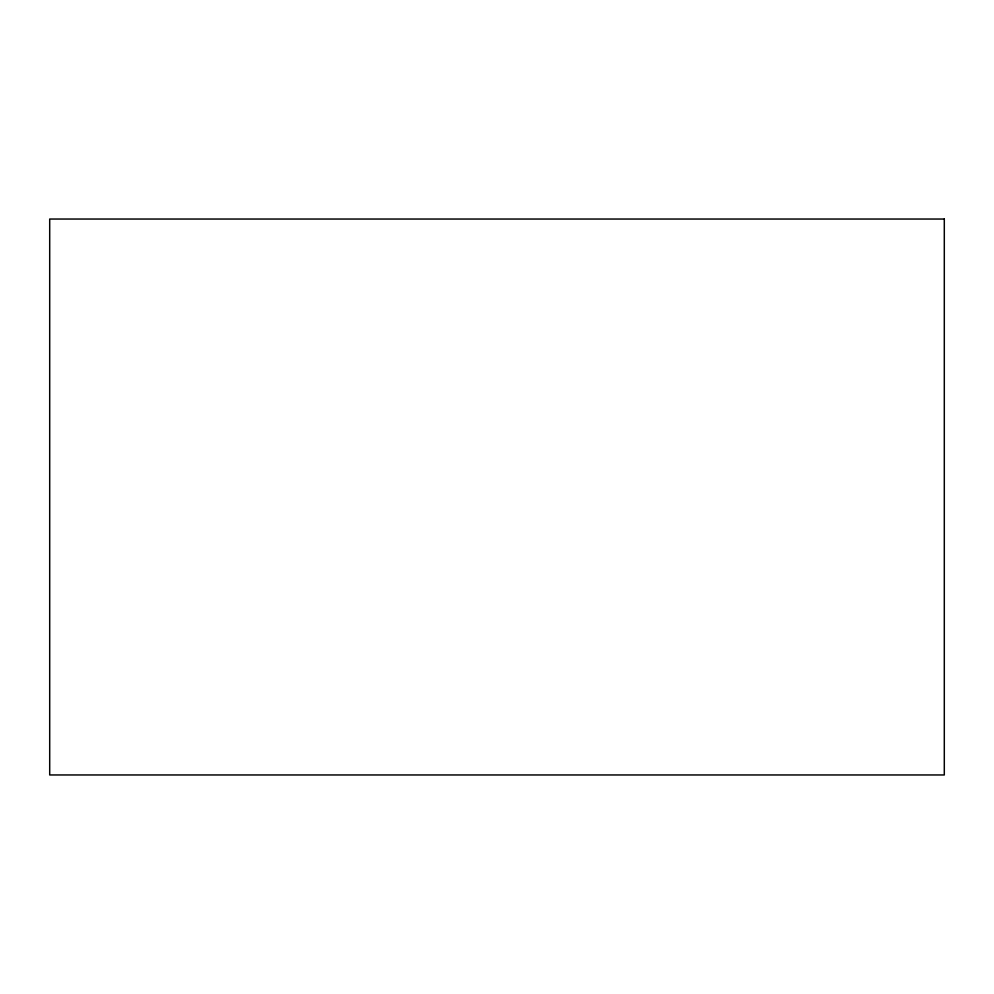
<?xml version="1.0" encoding="UTF-8"?>
<svg xmlns="http://www.w3.org/2000/svg" width="994" height="994" viewBox="0 0 994 994"><rect width="100%" height="100%" fill="white"/><g stroke="black" fill="none" stroke-linecap="round" stroke-linejoin="round"><path stroke-width="1.49" d="M944.3 219.04L49.7 219.04L49.7 774.96L944.3 774.96L944.3 219.04"/></g></svg>
